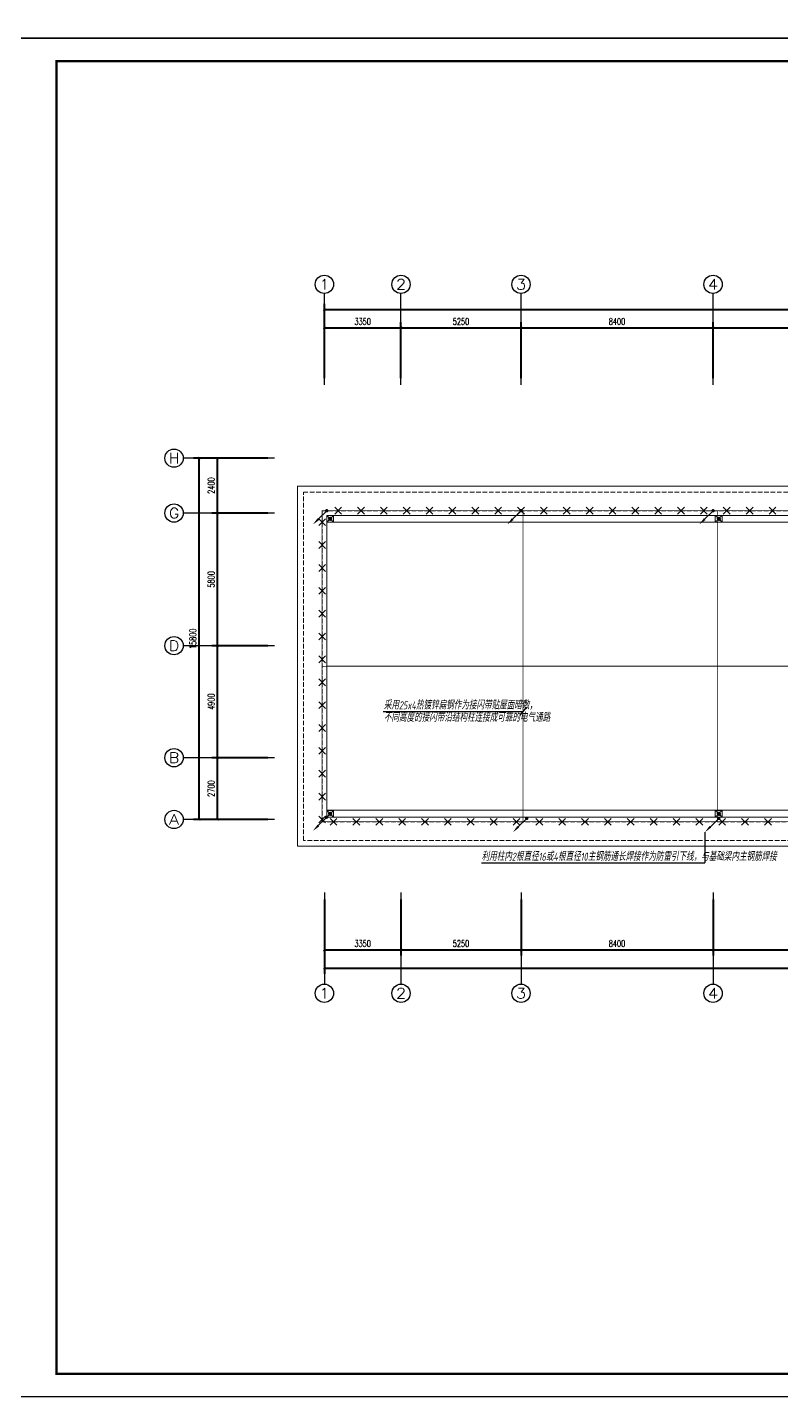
# Model space of a CAD drawing. Extents: x 491024 to 1725648, y 860327 to 1705161.
# Drawn here: x 851638 to 884631, y 1052919 to 1112794 of the extents above; entities that cross this region are included whole.
import ezdxf
from ezdxf.enums import TextEntityAlignment as Align

# ---------------------------------------------------------------- set-up
doc = ezdxf.new("R2010")
doc.units = 0
doc.header["$LTSCALE"] = 1000
doc.header["$MEASUREMENT"] = 0
doc.linetypes.add('DASH', pattern=[0.35, 0.25, -0.1])
doc.layers.get('Defpoints').update_dxf_attribs({"color": 8})
for name, color, linetype in [('AXIS', 8, 'Continuous'), ('AXIS_TEXT', 8, 'Continuous'), ('C-AXIS(轴号)', 8, 'Continuous'), ('C-AXIS-T(字)', 8, 'Continuous'), ('DIM-照明', 3, 'Continuous'), ('LWIRE', 4, 'Continuous'), ('WIRE-避雷', 4, 'Continuous'), ('图框', 140, 'Continuous')]:
    doc.layers.add(name, color=color, linetype=linetype)
for name, color, linetype, lineweight in [('LVTRY', 8, 'Continuous', 13), ('WALL', 8, 'Continuous', 40), ('平面-分水线', 8, 'Continuous', 15), ('平面-排水沟', 8, 'Continuous', 15), ('平面-看线', 8, 'Continuous', 15)]:
    doc.layers.add(name, color=color, linetype=linetype, lineweight=lineweight)
doc.styles.add('_TCH_AXIS', font='COMPLEX', dxfattribs={"bigfont": 'GBCBIG'})
doc.styles.add('_TCH_DIM_T3', font='SIMPLEX', dxfattribs={"width": 0.705882, "bigfont": 'GBCBIG'})
doc.styles.add('COMPLEX', font='COMPLEX')
doc.styles.add('HZTXT', font='gbeitc.shx', dxfattribs={"width": 0.8, "height": 400, "bigfont": 'hztxt.shx'})
doc.styles.get("Standard").update_dxf_attribs({"font": 'gbenor.shx', "bigfont": 'gbcbig.shx'})
doc.dimstyles.new('_TCH_ARCH&&100', dxfattribs={"dimtxt": 297.5, "dimasz": 100, "dimexe": 250, "dimexo": 300, "dimgap": 126.25, "dimtad": 1, "dimdec": 0, "dimzin": 0, "dimdsep": 46, "dimtxsty": '_TCH_DIM_T3', "dimblk": 'ARCHTICK', "dimcen": 0.09, "dimclrt": 7, "dimazin": 2, "dimtfac": 1, "dimtdec": 0, "dimtix": 1, "dimtmove": 2, "dimatfit": 3, "dimfxl": 1, "dimtolj": 1, "dimtzin": 0, "dimarcsym": 0})

# ---------------------------------------------------------------- blocks, each defined once
blk = doc.blocks.new('$lvtry$00000171')
for p, q in [((-74, 11), (-11, 74)), ((-70, -27), (27, 70)), ((-53, -53), (53, 53)), ((-27, -70), (70, 27)), ((11, -74), (74, -11))]:
    blk.add_line(p, q)
blk.add_circle((0, 0), 75)
blk.add_point((0, 0))
blk = doc.blocks.new('R5T6Y7TRF')
at = {"layer": '平面-分水线', "elevation": -134}
blk.add_lwpolyline([(392485, -26438), (392785, -26438), (392785, -26738), (392485, -26738)], close=True, dxfattribs=at)
for points in [[(392485, -26438), (392582, -26534)], [(392485, -26738), (392593, -26629)], [(392676, -26629), (392785, -26738)], [(392688, -26534), (392785, -26438)]]:
    blk.add_lwpolyline(points, dxfattribs=at)
at = {"layer": 'LVTRY'}
blk.add_blockref('$lvtry$00000171', (392635, -26588, -134), dxfattribs=at)
blk = doc.blocks.new('_ArchTick')
at = {"color": 0, "linetype": 'ByBlock', "const_width": 0.4}
blk.add_lwpolyline([(-0.5, -0.5), (0.5, 0.5)], dxfattribs=at)
blk = doc.blocks.new('*D184')
at = {"layer": 'AXIS', "color": 0, "lineweight": -2, "transparency": 16777216}
for p, q in [((1290711, 921731), (1287461, 921731)), ((1287711, 905931), (1287711, 921731)), ((1290711, 905931), (1287461, 905931))]:
    blk.add_line(p, q, dxfattribs=at)
at = {"layer": 'Defpoints', "color": 0, "transparency": 16777216}
for p in [(1287711, 921731), (1291011, 921731), (1291011, 905931)]:
    blk.add_point(p, dxfattribs=at)
at = {"layer": 'AXIS', "color": 0, "lineweight": -2, "transparency": 16777216, "xscale": 100, "yscale": 100, "zscale": 100}
for p, rotation in [((1287711, 921731), 90), ((1287711, 905931), 270)]:
    blk.add_blockref('_ArchTick', p, dxfattribs=dict(at, rotation=rotation))
at = {"layer": 'AXIS', "color": 7, "transparency": 16777216, "insert": (1287436, 913831), "char_height": 297.5, "attachment_point": 5, "rotation": 90, "style": '_TCH_DIM_T3'}
blk.add_mtext('\\A1;15800', dxfattribs=at)
blk = doc.blocks.new('*D183')
at = {"layer": 'AXIS', "color": 0, "lineweight": -2, "transparency": 16777216}
for p, q in [((1290711, 921731), (1288261, 921731)), ((1288511, 919331), (1288511, 921731)), ((1290711, 919331), (1288261, 919331))]:
    blk.add_line(p, q, dxfattribs=at)
at = {"layer": 'Defpoints', "color": 0, "transparency": 16777216}
for p in [(1288511, 921731), (1291011, 921731), (1291011, 919331)]:
    blk.add_point(p, dxfattribs=at)
at = {"layer": 'AXIS', "color": 0, "lineweight": -2, "transparency": 16777216, "xscale": 100, "yscale": 100, "zscale": 100}
for p, rotation in [((1288511, 921731), 90), ((1288511, 919331), 270)]:
    blk.add_blockref('_ArchTick', p, dxfattribs=dict(at, rotation=rotation))
at = {"layer": 'AXIS', "color": 7, "transparency": 16777216, "insert": (1288236, 920531), "char_height": 297.5, "attachment_point": 5, "rotation": 90, "style": '_TCH_DIM_T3'}
blk.add_mtext('\\A1;2400', dxfattribs=at)
blk = doc.blocks.new('*D182')
at = {"layer": 'AXIS', "color": 0, "lineweight": -2, "transparency": 16777216}
for p, q in [((1290711, 919331), (1288261, 919331)), ((1288511, 913531), (1288511, 919331)), ((1290711, 913531), (1288261, 913531))]:
    blk.add_line(p, q, dxfattribs=at)
at = {"layer": 'Defpoints', "color": 0, "transparency": 16777216}
for p in [(1288511, 919331), (1291011, 919331), (1291011, 913531)]:
    blk.add_point(p, dxfattribs=at)
at = {"layer": 'AXIS', "color": 0, "lineweight": -2, "transparency": 16777216, "xscale": 100, "yscale": 100, "zscale": 100}
for p, rotation in [((1288511, 919331), 90), ((1288511, 913531), 270)]:
    blk.add_blockref('_ArchTick', p, dxfattribs=dict(at, rotation=rotation))
at = {"layer": 'AXIS', "color": 7, "transparency": 16777216, "insert": (1288236, 916431), "char_height": 297.5, "attachment_point": 5, "rotation": 90, "style": '_TCH_DIM_T3'}
blk.add_mtext('\\A1;5800', dxfattribs=at)
blk = doc.blocks.new('*D181')
at = {"layer": 'AXIS', "color": 0, "lineweight": -2, "transparency": 16777216}
for p, q in [((1290711, 913531), (1288261, 913531)), ((1288511, 908631), (1288511, 913531)), ((1290711, 908631), (1288261, 908631))]:
    blk.add_line(p, q, dxfattribs=at)
at = {"layer": 'Defpoints', "color": 0, "transparency": 16777216}
for p in [(1288511, 913531), (1291011, 913531), (1291011, 908631)]:
    blk.add_point(p, dxfattribs=at)
at = {"layer": 'AXIS', "color": 0, "lineweight": -2, "transparency": 16777216, "xscale": 100, "yscale": 100, "zscale": 100}
for p, rotation in [((1288511, 913531), 90), ((1288511, 908631), 270)]:
    blk.add_blockref('_ArchTick', p, dxfattribs=dict(at, rotation=rotation))
at = {"layer": 'AXIS', "color": 7, "transparency": 16777216, "insert": (1288236, 911081), "char_height": 297.5, "attachment_point": 5, "rotation": 90, "style": '_TCH_DIM_T3'}
blk.add_mtext('\\A1;4900', dxfattribs=at)
blk = doc.blocks.new('*D180')
at = {"layer": 'AXIS', "color": 0, "lineweight": -2, "transparency": 16777216}
for p, q in [((1290711, 908631), (1288261, 908631)), ((1288511, 905931), (1288511, 908631)), ((1290711, 905931), (1288261, 905931))]:
    blk.add_line(p, q, dxfattribs=at)
at = {"layer": 'Defpoints', "color": 0, "transparency": 16777216}
for p in [(1288511, 908631), (1291011, 908631), (1291011, 905931)]:
    blk.add_point(p, dxfattribs=at)
at = {"layer": 'AXIS', "color": 0, "lineweight": -2, "transparency": 16777216, "xscale": 100, "yscale": 100, "zscale": 100}
for p, rotation in [((1288511, 908631), 90), ((1288511, 905931), 270)]:
    blk.add_blockref('_ArchTick', p, dxfattribs=dict(at, rotation=rotation))
at = {"layer": 'AXIS', "color": 7, "transparency": 16777216, "insert": (1288236, 907281), "char_height": 297.5, "attachment_point": 5, "rotation": 90, "style": '_TCH_DIM_T3'}
blk.add_mtext('\\A1;2700', dxfattribs=at)
blk = doc.blocks.new('*D174')
at = {"layer": 'AXIS', "color": 0, "lineweight": -2, "transparency": 16777216}
for p, q in [((1293188, 902431), (1293188, 899181)), ((1365088, 902431), (1365088, 899181)), ((1293188, 899431), (1365088, 899431))]:
    blk.add_line(p, q, dxfattribs=at)
at = {"layer": 'Defpoints', "color": 0, "transparency": 16777216}
for p in [(1293188, 902731), (1365088, 902731), (1365088, 899431)]:
    blk.add_point(p, dxfattribs=at)
at = {"layer": 'AXIS', "color": 0, "lineweight": -2, "transparency": 16777216, "xscale": 100, "yscale": 100, "zscale": 100, "rotation": 180}
blk.add_blockref('_ArchTick', (1293188, 899431), dxfattribs=at)
at = {"layer": 'AXIS', "color": 0, "lineweight": -2, "transparency": 16777216, "xscale": 100, "yscale": 100, "zscale": 100}
blk.add_blockref('_ArchTick', (1365088, 899431), dxfattribs=at)
at = {"layer": 'AXIS', "color": 7, "transparency": 16777216, "insert": (1329138, 899706), "char_height": 297.5, "attachment_point": 5, "style": '_TCH_DIM_T3'}
blk.add_mtext('\\A1;71900', dxfattribs=at)
blk = doc.blocks.new('*D173')
at = {"layer": 'AXIS', "color": 0, "lineweight": -2, "transparency": 16777216}
for p, q in [((1293188, 902431), (1293188, 899981)), ((1296538, 902431), (1296538, 899981)), ((1293188, 900231), (1296538, 900231))]:
    blk.add_line(p, q, dxfattribs=at)
at = {"layer": 'Defpoints', "color": 0, "transparency": 16777216}
for p in [(1293188, 902731), (1296538, 902731), (1296538, 900231)]:
    blk.add_point(p, dxfattribs=at)
at = {"layer": 'AXIS', "color": 0, "lineweight": -2, "transparency": 16777216, "xscale": 100, "yscale": 100, "zscale": 100, "rotation": 180}
blk.add_blockref('_ArchTick', (1293188, 900231), dxfattribs=at)
at = {"layer": 'AXIS', "color": 0, "lineweight": -2, "transparency": 16777216, "xscale": 100, "yscale": 100, "zscale": 100}
blk.add_blockref('_ArchTick', (1296538, 900231), dxfattribs=at)
at = {"layer": 'AXIS', "color": 7, "transparency": 16777216, "insert": (1294863, 900506), "char_height": 297.5, "attachment_point": 5, "style": '_TCH_DIM_T3'}
blk.add_mtext('\\A1;3350', dxfattribs=at)
blk = doc.blocks.new('*D172')
at = {"layer": 'AXIS', "color": 0, "lineweight": -2, "transparency": 16777216}
for p, q in [((1296538, 902431), (1296538, 899981)), ((1301788, 902431), (1301788, 899981)), ((1296538, 900231), (1301788, 900231))]:
    blk.add_line(p, q, dxfattribs=at)
at = {"layer": 'Defpoints', "color": 0, "transparency": 16777216}
for p in [(1296538, 902731), (1301788, 902731), (1301788, 900231)]:
    blk.add_point(p, dxfattribs=at)
at = {"layer": 'AXIS', "color": 0, "lineweight": -2, "transparency": 16777216, "xscale": 100, "yscale": 100, "zscale": 100, "rotation": 180}
blk.add_blockref('_ArchTick', (1296538, 900231), dxfattribs=at)
at = {"layer": 'AXIS', "color": 0, "lineweight": -2, "transparency": 16777216, "xscale": 100, "yscale": 100, "zscale": 100}
blk.add_blockref('_ArchTick', (1301788, 900231), dxfattribs=at)
at = {"layer": 'AXIS', "color": 7, "transparency": 16777216, "insert": (1299163, 900506), "char_height": 297.5, "attachment_point": 5, "style": '_TCH_DIM_T3'}
blk.add_mtext('\\A1;5250', dxfattribs=at)
blk = doc.blocks.new('*D171')
at = {"layer": 'AXIS', "color": 0, "lineweight": -2, "transparency": 16777216}
for p, q in [((1301788, 902431), (1301788, 899981)), ((1310188, 902431), (1310188, 899981)), ((1301788, 900231), (1310188, 900231))]:
    blk.add_line(p, q, dxfattribs=at)
at = {"layer": 'Defpoints', "color": 0, "transparency": 16777216}
for p in [(1301788, 902731), (1310188, 902731), (1310188, 900231)]:
    blk.add_point(p, dxfattribs=at)
at = {"layer": 'AXIS', "color": 0, "lineweight": -2, "transparency": 16777216, "xscale": 100, "yscale": 100, "zscale": 100, "rotation": 180}
blk.add_blockref('_ArchTick', (1301788, 900231), dxfattribs=at)
at = {"layer": 'AXIS', "color": 0, "lineweight": -2, "transparency": 16777216, "xscale": 100, "yscale": 100, "zscale": 100}
blk.add_blockref('_ArchTick', (1310188, 900231), dxfattribs=at)
at = {"layer": 'AXIS', "color": 7, "transparency": 16777216, "insert": (1305988, 900506), "char_height": 297.5, "attachment_point": 5, "style": '_TCH_DIM_T3'}
blk.add_mtext('\\A1;8400', dxfattribs=at)
blk = doc.blocks.new('*D170')
at = {"layer": 'AXIS', "color": 0, "lineweight": -2, "transparency": 16777216}
for p, q in [((1310188, 902431), (1310188, 899981)), ((1318588, 902431), (1318588, 899981)), ((1310188, 900231), (1318588, 900231))]:
    blk.add_line(p, q, dxfattribs=at)
at = {"layer": 'Defpoints', "color": 0, "transparency": 16777216}
for p in [(1310188, 902731), (1318588, 902731), (1318588, 900231)]:
    blk.add_point(p, dxfattribs=at)
at = {"layer": 'AXIS', "color": 0, "lineweight": -2, "transparency": 16777216, "xscale": 100, "yscale": 100, "zscale": 100, "rotation": 180}
blk.add_blockref('_ArchTick', (1310188, 900231), dxfattribs=at)
at = {"layer": 'AXIS', "color": 0, "lineweight": -2, "transparency": 16777216, "xscale": 100, "yscale": 100, "zscale": 100}
blk.add_blockref('_ArchTick', (1318588, 900231), dxfattribs=at)
at = {"layer": 'AXIS', "color": 7, "transparency": 16777216, "insert": (1314388, 900506), "char_height": 297.5, "attachment_point": 5, "style": '_TCH_DIM_T3'}
blk.add_mtext('\\A1;8400', dxfattribs=at)
blk = doc.blocks.new('*D163')
at = {"layer": 'AXIS', "color": 0, "lineweight": -2, "transparency": 16777216}
for p, q in [((1293188, 925231), (1293188, 928481)), ((1293188, 928231), (1365088, 928231)), ((1365088, 925231), (1365088, 928481))]:
    blk.add_line(p, q, dxfattribs=at)
at = {"layer": 'Defpoints', "color": 0, "transparency": 16777216}
for p in [(1365088, 928231), (1293188, 924931), (1365088, 924931)]:
    blk.add_point(p, dxfattribs=at)
at = {"layer": 'AXIS', "color": 0, "lineweight": -2, "transparency": 16777216, "xscale": 100, "yscale": 100, "zscale": 100, "rotation": 180}
blk.add_blockref('_ArchTick', (1293188, 928231), dxfattribs=at)
at = {"layer": 'AXIS', "color": 0, "lineweight": -2, "transparency": 16777216, "xscale": 100, "yscale": 100, "zscale": 100}
blk.add_blockref('_ArchTick', (1365088, 928231), dxfattribs=at)
at = {"layer": 'AXIS', "color": 7, "transparency": 16777216, "insert": (1329138, 928506), "char_height": 297.5, "attachment_point": 5, "style": '_TCH_DIM_T3'}
blk.add_mtext('\\A1;71900', dxfattribs=at)
blk = doc.blocks.new('*D162')
at = {"layer": 'AXIS', "color": 0, "lineweight": -2, "transparency": 16777216}
for p, q in [((1293188, 925231), (1293188, 927681)), ((1296538, 925231), (1296538, 927681)), ((1293188, 927431), (1296538, 927431))]:
    blk.add_line(p, q, dxfattribs=at)
at = {"layer": 'Defpoints', "color": 0, "transparency": 16777216}
for p in [(1296538, 927431), (1293188, 924931), (1296538, 924931)]:
    blk.add_point(p, dxfattribs=at)
at = {"layer": 'AXIS', "color": 0, "lineweight": -2, "transparency": 16777216, "xscale": 100, "yscale": 100, "zscale": 100, "rotation": 180}
blk.add_blockref('_ArchTick', (1293188, 927431), dxfattribs=at)
at = {"layer": 'AXIS', "color": 0, "lineweight": -2, "transparency": 16777216, "xscale": 100, "yscale": 100, "zscale": 100}
blk.add_blockref('_ArchTick', (1296538, 927431), dxfattribs=at)
at = {"layer": 'AXIS', "color": 7, "transparency": 16777216, "insert": (1294863, 927706), "char_height": 297.5, "attachment_point": 5, "style": '_TCH_DIM_T3'}
blk.add_mtext('\\A1;3350', dxfattribs=at)
blk = doc.blocks.new('*D161')
at = {"layer": 'AXIS', "color": 0, "lineweight": -2, "transparency": 16777216}
for p, q in [((1296538, 925231), (1296538, 927681)), ((1301788, 925231), (1301788, 927681)), ((1296538, 927431), (1301788, 927431))]:
    blk.add_line(p, q, dxfattribs=at)
at = {"layer": 'Defpoints', "color": 0, "transparency": 16777216}
for p in [(1301788, 927431), (1296538, 924931), (1301788, 924931)]:
    blk.add_point(p, dxfattribs=at)
at = {"layer": 'AXIS', "color": 0, "lineweight": -2, "transparency": 16777216, "xscale": 100, "yscale": 100, "zscale": 100, "rotation": 180}
blk.add_blockref('_ArchTick', (1296538, 927431), dxfattribs=at)
at = {"layer": 'AXIS', "color": 0, "lineweight": -2, "transparency": 16777216, "xscale": 100, "yscale": 100, "zscale": 100}
blk.add_blockref('_ArchTick', (1301788, 927431), dxfattribs=at)
at = {"layer": 'AXIS', "color": 7, "transparency": 16777216, "insert": (1299163, 927706), "char_height": 297.5, "attachment_point": 5, "style": '_TCH_DIM_T3'}
blk.add_mtext('\\A1;5250', dxfattribs=at)
blk = doc.blocks.new('*D160')
at = {"layer": 'AXIS', "color": 0, "lineweight": -2, "transparency": 16777216}
for p, q in [((1301788, 925231), (1301788, 927681)), ((1310188, 925231), (1310188, 927681)), ((1301788, 927431), (1310188, 927431))]:
    blk.add_line(p, q, dxfattribs=at)
at = {"layer": 'Defpoints', "color": 0, "transparency": 16777216}
for p in [(1310188, 927431), (1301788, 924931), (1310188, 924931)]:
    blk.add_point(p, dxfattribs=at)
at = {"layer": 'AXIS', "color": 0, "lineweight": -2, "transparency": 16777216, "xscale": 100, "yscale": 100, "zscale": 100, "rotation": 180}
blk.add_blockref('_ArchTick', (1301788, 927431), dxfattribs=at)
at = {"layer": 'AXIS', "color": 0, "lineweight": -2, "transparency": 16777216, "xscale": 100, "yscale": 100, "zscale": 100}
blk.add_blockref('_ArchTick', (1310188, 927431), dxfattribs=at)
at = {"layer": 'AXIS', "color": 7, "transparency": 16777216, "insert": (1305988, 927706), "char_height": 297.5, "attachment_point": 5, "style": '_TCH_DIM_T3'}
blk.add_mtext('\\A1;8400', dxfattribs=at)
blk = doc.blocks.new('*D159')
at = {"layer": 'AXIS', "color": 0, "lineweight": -2, "transparency": 16777216}
for p, q in [((1310188, 925231), (1310188, 927681)), ((1318588, 925231), (1318588, 927681)), ((1310188, 927431), (1318588, 927431))]:
    blk.add_line(p, q, dxfattribs=at)
at = {"layer": 'Defpoints', "color": 0, "transparency": 16777216}
for p in [(1318588, 927431), (1310188, 924931), (1318588, 924931)]:
    blk.add_point(p, dxfattribs=at)
at = {"layer": 'AXIS', "color": 0, "lineweight": -2, "transparency": 16777216, "xscale": 100, "yscale": 100, "zscale": 100, "rotation": 180}
blk.add_blockref('_ArchTick', (1310188, 927431), dxfattribs=at)
at = {"layer": 'AXIS', "color": 0, "lineweight": -2, "transparency": 16777216, "xscale": 100, "yscale": 100, "zscale": 100}
blk.add_blockref('_ArchTick', (1318588, 927431), dxfattribs=at)
at = {"layer": 'AXIS', "color": 7, "transparency": 16777216, "insert": (1314388, 927706), "char_height": 297.5, "attachment_point": 5, "style": '_TCH_DIM_T3'}
blk.add_mtext('\\A1;8400', dxfattribs=at)
blk = doc.blocks.new('_AXISO')
blk.add_circle((0, 0), 0.5)
at = {"layer": 'AXIS_TEXT', "style": 'COMPLEX', "width": 1.041667}
blk.add_attdef('A', text='', height=0.56, dxfattribs=at).set_placement((-0.25, -0.28), (0.25, -0.28), align=Align.FIT)
blk = doc.blocks.new('$TelecSys$00000009')
for p, q in [((-0.5, 0.5), (0.5, -0.5)), ((0.5, 0.5), (-0.5, -0.5))]:
    blk.add_line(p, q)
blk = doc.blocks.new('$TelecSys$00000080')
for p, q in [((-0.7, -0.7), (0, 0)), ((0.1, 0.1), (0.1, 0.1)), ((-0.1, -0.1), (-0.1, -0.1))]:
    blk.add_line(p, q)
at = {"const_width": 0.142}
blk.add_lwpolyline([(0.07, 0, 1), (-0.07, 0, 1)], format="xyb", close=True, dxfattribs=at)
blk.add_solid([(-0.63, -0.77), (-0.77, -0.63), (-1.15, -1.15)])
at = {"width": 0.8, "flags": 9}
blk.add_attdef('A', (0, 0), '', height=0.00002, rotation=180, dxfattribs=at)
blk = doc.blocks.new('ASDFSGDH')
at = {"layer": 'C-AXIS(轴号)', "color": 8}
for p, q in [((1293187.7, 924931.1), (1293187.7, 928931.1)), ((1296537.7, 924931.1), (1296537.7, 928931.1)), ((1301787.7, 924931.1), (1301787.7, 928931.1)), ((1310187.7, 924931.1), (1310187.7, 928931.1)), ((1291011.4, 921731.1), (1287011.4, 921731.1)), ((1291011.4, 919331.1), (1287011.4, 919331.1)), ((1291011.4, 913531.1), (1287011.4, 913531.1)), ((1291011.4, 908631.1), (1287011.4, 908631.1)), ((1291011.4, 905931.1), (1287011.4, 905931.1)), ((1293187.7, 902731.1), (1293187.7, 898731.1)), ((1296537.7, 902731.1), (1296537.7, 898731.1)), ((1301787.7, 902731.1), (1301787.7, 898731.1)), ((1310187.7, 902731.1), (1310187.7, 898731.1))]:
    blk.add_line(p, q, dxfattribs=at)
at = {"layer": '平面-排水沟', "color": 8}
for points in [[(1293287.7, 918931.1), (1327087.7, 918931.1)], [(1293287.7, 912631.1), (1364987.7, 912631.1)], [(1293287.7, 906331.1), (1364987.7, 906331.1)]]:
    blk.add_lwpolyline(points, dxfattribs=at)
at = {"layer": '平面-看线', "color": 8}
for points in [[(1292017.7, 920501.1), (1328357.7, 920501.1), (1328357.7, 918701.1), (1358557.7, 918701.1), (1358557.7, 916801.1), (1366257.7, 916801.1), (1366257.7, 904761.1), (1292017.7, 904761.1)], [(1293287.7, 919231.1), (1327087.7, 919231.1), (1327087.7, 917431.1), (1357287.7, 917431.1), (1357287.7, 915531.1), (1364987.7, 915531.1), (1364987.7, 906031.1), (1293287.7, 906031.1)]]:
    blk.add_lwpolyline(points, close=True, dxfattribs=at)
at = {"layer": '平面-看线', "color": 8, "linetype": 'DASH', "ltscale": 0.8}
for points in [[(1292267.7, 920251.1), (1328107.7, 920251.1), (1328107.7, 918451.1), (1358307.7, 918451.1), (1358307.7, 916551.1), (1366007.7, 916551.1), (1366007.7, 905011.1), (1292267.7, 905011.1)], [(1293087.7, 919431.1), (1327287.7, 919431.1), (1327287.7, 917631.1), (1357487.7, 917631.1), (1357487.7, 915731.1), (1365187.7, 915731.1), (1365187.7, 905831.1), (1293087.7, 905831.1)]]:
    blk.add_lwpolyline(points, close=True, dxfattribs=at)
at = {"color": 8}
for p in [(900802.8, 945668.7, 134.4), (917802.8, 945668.7, 134.4), (900802.8, 932768.7, 134.4), (917802.8, 932768.7, 134.4)]:
    blk.add_blockref('R5T6Y7TRF', p, dxfattribs=at)
at = {"layer": 'C-AXIS(轴号)', "color": 8}
ref = blk.add_blockref('_AXISO', (1293187.7, 929331.1), dxfattribs=dict(at, xscale=800, yscale=800, zscale=800))
ref.add_attrib('A', '1', dxfattribs={"layer": 'C-AXIS-T(字)', "height": 452.5, "style": '_TCH_AXIS', "width": 2.333333}).set_placement((1292961.4, 929104.8), (1293414, 929104.8), align=Align.FIT)
ref = blk.add_blockref('_AXISO', (1296537.7, 929331.1), dxfattribs=dict(at, xscale=800, yscale=800, zscale=800))
ref.add_attrib('A', '2', dxfattribs={"layer": 'C-AXIS-T(字)', "height": 452.5, "style": '_TCH_AXIS', "width": 1.5}).set_placement((1296311.4, 929104.8), (1296764, 929104.8), align=Align.FIT)
ref = blk.add_blockref('_AXISO', (1301787.7, 929331.1), dxfattribs=dict(at, xscale=800, yscale=800, zscale=800))
ref.add_attrib('A', '3', dxfattribs={"layer": 'C-AXIS-T(字)', "height": 452.5, "style": '_TCH_AXIS', "width": 1.5}).set_placement((1301561.4, 929104.8), (1302014, 929104.8), align=Align.FIT)
ref = blk.add_blockref('_AXISO', (1310187.7, 929331.1), dxfattribs=dict(at, xscale=800, yscale=800, zscale=800))
ref.add_attrib('A', '4', dxfattribs={"layer": 'C-AXIS-T(字)', "height": 452.5, "style": '_TCH_AXIS', "width": 1.3125}).set_placement((1309961.4, 929104.8), (1310414, 929104.8), align=Align.FIT)
ref = blk.add_blockref('_AXISO', (1286611.4, 921731.1), dxfattribs=dict(at, xscale=800, yscale=800, zscale=800))
ref.add_attrib('A', 'H', dxfattribs={"layer": 'C-AXIS-T(字)', "height": 452.5, "style": '_TCH_AXIS', "width": 1.05}).set_placement((1286385.1, 921504.8), (1286837.6, 921504.8), align=Align.FIT)
ref = blk.add_blockref('_AXISO', (1286611.4, 919331.1), dxfattribs=dict(at, xscale=800, yscale=800, zscale=800))
ref.add_attrib('A', 'G', dxfattribs={"layer": 'C-AXIS-T(字)', "height": 452.5, "style": '_TCH_AXIS', "width": 1.166667}).set_placement((1286385.1, 919104.8), (1286837.6, 919104.8), align=Align.FIT)
ref = blk.add_blockref('_AXISO', (1286611.4, 913531.1), dxfattribs=dict(at, xscale=800, yscale=800, zscale=800))
ref.add_attrib('A', 'D', dxfattribs={"layer": 'C-AXIS-T(字)', "height": 452.5, "style": '_TCH_AXIS', "width": 1.235294}).set_placement((1286385.1, 913304.8), (1286837.6, 913304.8), align=Align.FIT)
ref = blk.add_blockref('_AXISO', (1286611.4, 908631.1), dxfattribs=dict(at, xscale=800, yscale=800, zscale=800))
ref.add_attrib('A', 'B', dxfattribs={"layer": 'C-AXIS-T(字)', "height": 452.5, "style": '_TCH_AXIS', "width": 1.235294}).set_placement((1286385.1, 908404.8), (1286837.6, 908404.8), align=Align.FIT)
ref = blk.add_blockref('_AXISO', (1286611.4, 905931.1), dxfattribs=dict(at, xscale=800, yscale=800, zscale=800))
ref.add_attrib('A', 'A', dxfattribs={"layer": 'C-AXIS-T(字)', "height": 452.5, "style": '_TCH_AXIS', "width": 1.166667}).set_placement((1286385.1, 905704.8), (1286837.6, 905704.8), align=Align.FIT)
ref = blk.add_blockref('_AXISO', (1293187.7, 898331.1), dxfattribs=dict(at, xscale=800, yscale=800, zscale=800))
ref.add_attrib('A', '1', dxfattribs={"layer": 'C-AXIS-T(字)', "height": 452.5, "style": '_TCH_AXIS', "width": 2.333333}).set_placement((1292961.4, 898104.8), (1293414, 898104.8), align=Align.FIT)
ref = blk.add_blockref('_AXISO', (1296537.7, 898331.1), dxfattribs=dict(at, xscale=800, yscale=800, zscale=800))
ref.add_attrib('A', '2', dxfattribs={"layer": 'C-AXIS-T(字)', "height": 452.5, "style": '_TCH_AXIS', "width": 1.5}).set_placement((1296311.4, 898104.8), (1296764, 898104.8), align=Align.FIT)
ref = blk.add_blockref('_AXISO', (1301787.7, 898331.1), dxfattribs=dict(at, xscale=800, yscale=800, zscale=800))
ref.add_attrib('A', '3', dxfattribs={"layer": 'C-AXIS-T(字)', "height": 452.5, "style": '_TCH_AXIS', "width": 1.5}).set_placement((1301561.4, 898104.8), (1302014, 898104.8), align=Align.FIT)
ref = blk.add_blockref('_AXISO', (1310187.7, 898331.1), dxfattribs=dict(at, xscale=800, yscale=800, zscale=800))
ref.add_attrib('A', '4', dxfattribs={"layer": 'C-AXIS-T(字)', "height": 452.5, "style": '_TCH_AXIS', "width": 1.3125}).set_placement((1309961.4, 898104.8), (1310414, 898104.8), align=Align.FIT)
at = {"layer": 'AXIS', "color": 8}
for p1, p2, distance, picture, middle in [((1293187.7, 924931.1), (1365087.7, 924931.1), 3300, '*D163', (1329137.7, 928506.1)), ((1293187.7, 924931.1), (1296537.7, 924931.1), 2500, '*D162', (1294862.7, 927706.1)), ((1296537.7, 924931.1), (1301787.7, 924931.1), 2500, '*D161', (1299162.7, 927706.1)), ((1301787.7, 924931.1), (1310187.7, 924931.1), 2500, '*D160', (1305987.7, 927706.1)), ((1310187.7, 924931.1), (1318587.7, 924931.1), 2500, '*D159', (1314387.7, 927706.1)), ((1291011.4, 905931.1), (1291011.4, 921731.1), 3300, '*D184', (1287436.4, 913831.1)), ((1291011.4, 919331.1), (1291011.4, 921731.1), 2500, '*D183', (1288236.4, 920531.1)), ((1291011.4, 913531.1), (1291011.4, 919331.1), 2500, '*D182', (1288236.4, 916431.1)), ((1291011.4, 908631.1), (1291011.4, 913531.1), 2500, '*D181', (1288236.4, 911081.1)), ((1291011.4, 905931.1), (1291011.4, 908631.1), 2500, '*D180', (1288236.4, 907281.1)), ((1293187.7, 902731.1), (1365087.7, 902731.1), -3300, '*D174', (1329137.7, 899706.1)), ((1293187.7, 902731.1), (1296537.7, 902731.1), -2500, '*D173', (1294862.7, 900506.1)), ((1296537.7, 902731.1), (1301787.7, 902731.1), -2500, '*D172', (1299162.7, 900506.1)), ((1301787.7, 902731.1), (1310187.7, 902731.1), -2500, '*D171', (1305987.7, 900506.1)), ((1310187.7, 902731.1), (1318587.7, 902731.1), -2500, '*D170', (1314387.7, 900506.1))]:
    dim = blk.add_aligned_dim(p1=p1, p2=p2, distance=distance, dimstyle='_TCH_ARCH&&100', dxfattribs=at)
    dim.commit()
    dim.dimension.update_dxf_attribs({"geometry": picture, "text_midpoint": middle})

msp = doc.modelspace()

# ---------------------------------------------------------------- linework, layer by layer
at = {"layer": 'DIM-照明', "color": 0}
for p, q in [((867207.1, 1082882.5), (873315.6, 1082882.5)), ((873471.5, 1083062.1), (873159.7, 1082703)), ((881277.2, 1077602.4), (881277.2, 1076253.5)), ((871496.4, 1076253.5), (881277.2, 1076253.5))]:
    msp.add_line(p, q, dxfattribs=at)
at = {"layer": 'WIRE-避雷', "const_width": 30}
for points in [[(864531, 1091656.1), (864531, 1078056.1), (936631, 1078056.1), (936631, 1087956.1), (928931, 1087956.1), (928931, 1089856.1), (898731, 1089856.1), (898731, 1091656.1), (864531, 1091656.1)], [(873315.6, 1078056.1), (873315.6, 1091656.1)], [(881813.6, 1078056.1), (881813.6, 1091656.1)]]:
    msp.add_lwpolyline(points, dxfattribs=at)
at = {"layer": 'WIRE-避雷', "color": 2, "const_width": 30}
msp.add_lwpolyline([(864531, 1084856.1), (936631, 1084856.1)], dxfattribs=at)
at = {"layer": '图框'}
for points in [[(850413, 1112318.7), (955513, 1112318.7), (955513, 1171718.7), (850413, 1171718.7)], [(850413, 1052918.7), (955513, 1052918.7), (955513, 1112318.7), (850413, 1112318.7)]]:
    msp.add_lwpolyline(points, close=True, dxfattribs=at)
at = {"layer": '图框', "const_width": 100}
msp.add_lwpolyline([(852913, 1053918.7), (954513, 1053918.7), (954513, 1111318.7), (852913, 1111318.7)], close=True, dxfattribs=at)

# ---------------------------------------------------------------- block references
at = {"layer": 'LWIRE', "xscale": 525, "yscale": 525, "zscale": 525}
for p in [(864731, 1091656.1), (873231, 1091656.1), (881631, 1091656.1), (864731, 1078256.1), (873481, 1078206.1), (881881, 1078206.1)]:
    msp.add_blockref('$TelecSys$00000080', p, dxfattribs=at)
at = {"layer": 'LWIRE', "xscale": 300, "yscale": 300, "zscale": 300}
for p, rotation in [((865231, 1091656.1), 179.9999999954339), ((866231, 1091656.1), 179.9999999954339), ((867231, 1091656.1), 179.9999999954339), ((868231, 1091656.1), 179.9999999954339), ((869231, 1091656.1), 179.9999999954339), ((870231, 1091656.1), 179.9999999954339), ((871231, 1091656.1), 179.9999999954339), ((872231, 1091656.1), 179.9999999954339), ((873231, 1091656.1), 179.9999999954339), ((874231, 1091656.1), 179.9999999954339), ((875231, 1091656.1), 179.9999999954339), ((876231, 1091656.1), 179.9999999954339), ((877231, 1091656.1), 179.9999999954339), ((878231, 1091656.1), 179.9999999954339), ((879231, 1091656.1), 179.9999999954339), ((880231, 1091656.1), 179.9999999954339), ((881231, 1091656.1), 179.9999999954339), ((882231, 1091656.1), 179.9999999954339), ((883231, 1091656.1), 179.9999999954339), ((884231, 1091656.1), 179.9999999954339), ((864531, 1091156.1), 270), ((864531, 1090156.1), 270), ((864531, 1089156.1), 270), ((864531, 1088156.1), 270), ((864531, 1087156.1), 270), ((864531, 1086156.1), 270), ((864531, 1085156.1), 270), ((864531, 1084156.1), 270), ((864531, 1083156.1), 270), ((864531, 1082156.1), 270), ((864531, 1081156.1), 270), ((864531, 1080156.1), 270), ((864531, 1079156.1), 270), ((864531, 1078156.1), 270), ((865031, 1078056.1), 359.9999999790235), ((866031, 1078056.1), 359.9999999790235), ((867031, 1078056.1), 359.9999999790235), ((868031, 1078056.1), 359.9999999790235), ((869031, 1078056.1), 359.9999999790235), ((870031, 1078056.1), 359.9999999790235), ((871031, 1078056.1), 359.9999999790235), ((872031, 1078056.1), 359.9999999790235), ((873031, 1078056.1), 359.9999999790235), ((874031, 1078056.1), 359.9999999790235), ((875031, 1078056.1), 359.9999999790235), ((876031, 1078056.1), 359.9999999790235), ((877031, 1078056.1), 359.9999999790235), ((878031, 1078056.1), 359.9999999790235), ((879031, 1078056.1), 359.9999999790235), ((880031, 1078056.1), 359.9999999790235), ((881031, 1078056.1), 359.9999999790235), ((882031, 1078056.1), 359.9999999790235), ((883031, 1078056.1), 359.9999999790235), ((884031, 1078056.1), 359.9999999790235)]:
    msp.add_blockref('$TelecSys$00000009', p, dxfattribs=dict(at, rotation=rotation))
at = {"layer": 'WALL'}
msp.add_blockref('ASDFSGDH', (-428556.7, 172225.1), dxfattribs=at)

# ---------------------------------------------------------------- texts
at = {"layer": 'DIM-照明', "color": 0, "style": 'HZTXT', "width": 0.7}
for s, p in [('采用25x4热镀锌扁钢作为接闪带贴屋面暗敷，', (867228.3, 1082973.2)), ('不同高度的接闪带沿结构柱连接成可靠的电气通路', (867228.3, 1082434.7)), ('利用柱内2根直径16或4根直径10主钢筋通长焊接作为防雷引下线，与基础梁内主钢筋焊接', (871505.6, 1076353.5))]:
    msp.add_text(s, height=350, dxfattribs=at).set_placement(p)

doc.saveas('drawing.dxf')
